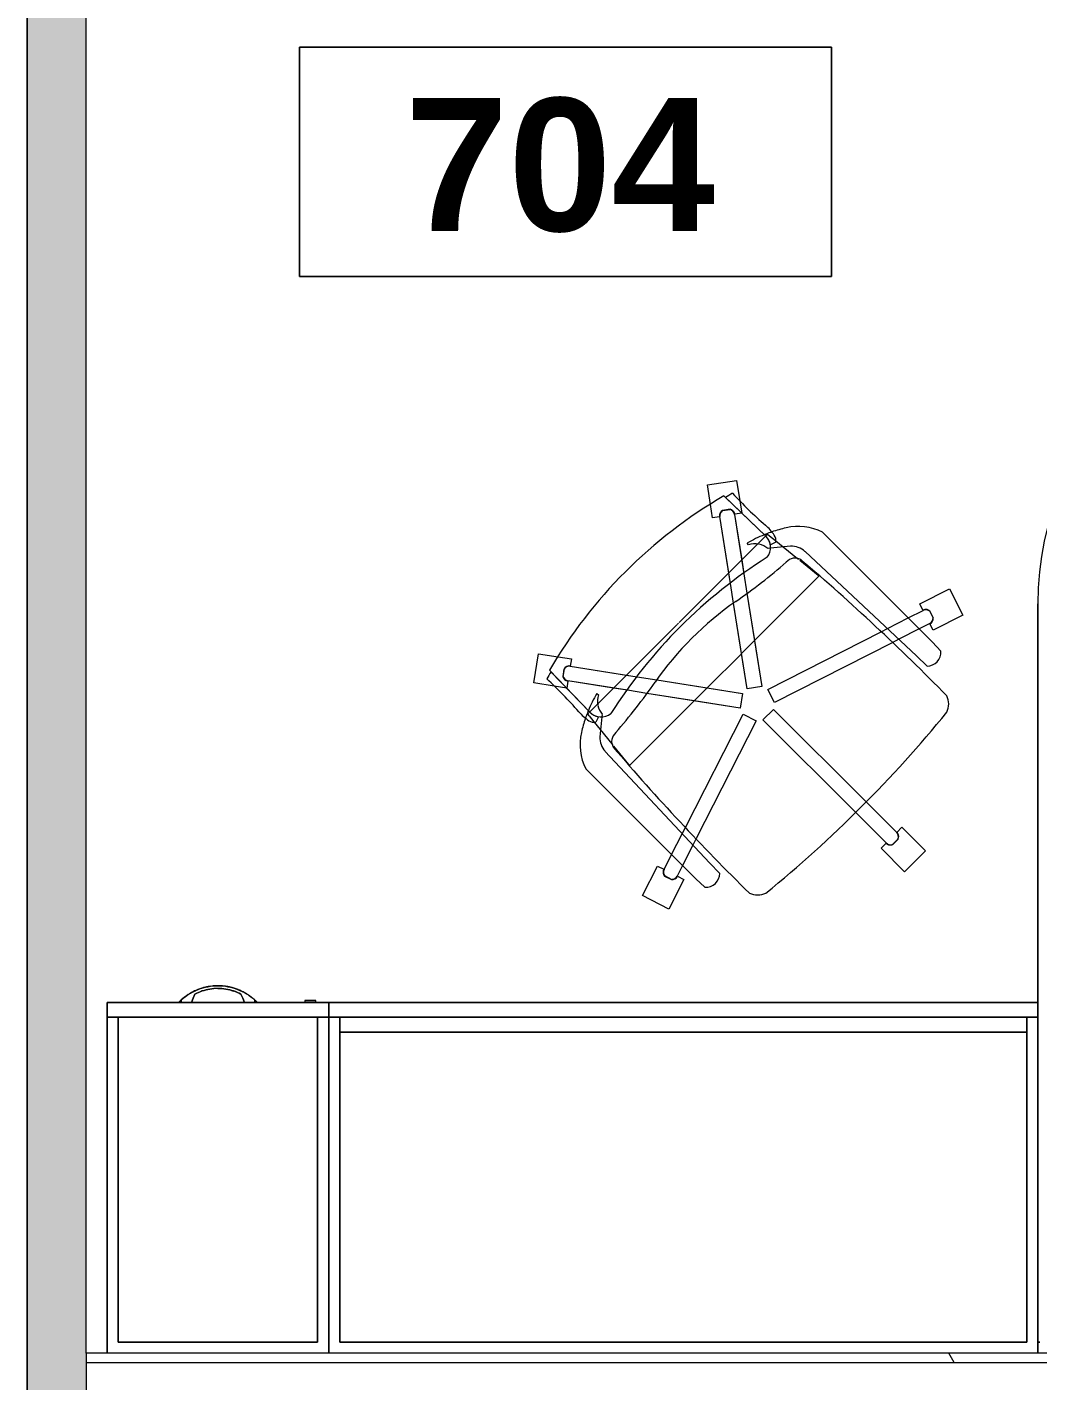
# Model space of a CAD drawing. Header units: inches. Extents: x 0 to 2535, y 0 to 2052.
# Drawn here: x 657.1 to 725.5, y 1786.4 to 1878 of the extents above; entities that cross this region are included whole.
import ezdxf

# ---------------------------------------------------------------- set-up
doc = ezdxf.new("R2010")
doc.units = ezdxf.units.IN
doc.header["$MEASUREMENT"] = 0
for name, color, linetype, lineweight in [('A-AREA-IDEN', 2, 'Continuous', 9), ('A-DETL', 90, 'Continuous', 9), ('A-WALL', 113, 'Continuous', 13), ('A-WALL-PATT', 111, 'Continuous', 13), ('I-FURN', 30, 'Continuous', 9), ('I-FURN-PNLS', 30, 'Continuous', 9), ('I-WALL', 2, 'Continuous', 13)]:
    doc.layers.add(name, color=color, linetype=linetype, lineweight=lineweight)
doc.styles.add('Swis721 Lt BT_B', font='', dxfattribs={"height": 9})
doc.styles.get('Swis721 Lt BT_B').set_extended_font_data('Swis721 Lt BT', bold=True)

# ---------------------------------------------------------------- blocks, each defined once
blk = doc.blocks.new('Zira Wksta 12 - Type 1-7446630-Level 07  POWER _ SIGNAL')
at = {"layer": 'I-FURN'}
for p, q in [((-52.013, -41.994), (-50.231, -41.086)), ((-52.013, -41.994), (-50.231, -41.086)), ((-50.231, -41.086), (-49.209, -43.091)), ((-50.231, -41.086), (-49.209, -43.091)), ((-50.991, -43.999), (-52.013, -41.994)), ((-50.991, -43.999), (-52.013, -41.994)), ((-48.386, -43.133), (-47.775, -42.563)), ((-55.839, -50.586), (-48.386, -43.133)), ((-50.561, -43.78), (-50.991, -43.999)), ((-50.561, -43.78), (-50.991, -43.999)), ((-50.032, -44.779), (-50.546, -43.772)), ((-50.032, -44.779), (-50.546, -43.772)), ((-50.046, -43.085), (-50.504, -43.319)), ((-50.046, -43.085), (-50.504, -43.319)), ((-50.493, -43.325), (-50.048, -43.098)), ((-50.493, -43.325), (-50.048, -43.098)), ((-49.655, -43.318), (-49.289, -44.036)), ((-49.655, -43.318), (-49.289, -44.036)), ((-49.209, -43.091), (-49.64, -43.31)), ((-49.209, -43.091), (-49.64, -43.31)), ((-46.768, -43.503), (-47.475, -44.21)), ((-35.858, -45.206), (-34.267, -43.615)), ((-35.858, -45.206), (-34.267, -43.615)), ((-34.267, -43.615), (-32.853, -45.029)), ((-34.267, -43.615), (-32.853, -45.029)), ((-47.475, -44.21), (-54.531, -51.764)), ((-49.318, -46.182), (-50.032, -44.779)), ((-49.318, -46.182), (-50.032, -44.779)), ((-49.289, -44.036), (-48.591, -45.405)), ((-49.289, -44.036), (-48.591, -45.405)), ((-48.591, -45.405), (-48.361, -45.856)), ((-48.591, -45.405), (-48.361, -45.856)), ((-37.604, -47.658), (-35.505, -45.559)), ((-37.604, -47.658), (-35.505, -45.559)), ((-35.517, -45.547), (-35.858, -45.206)), ((-35.517, -45.547), (-35.858, -45.206)), ((-35.063, -45.471), (-34.709, -45.824)), ((-35.063, -45.471), (-34.709, -45.824)), ((-34.697, -45.822), (-35.061, -45.459)), ((-34.697, -45.822), (-35.061, -45.459)), ((-32.853, -45.029), (-34.444, -46.62)), ((-32.853, -45.029), (-34.444, -46.62)), ((-49.098, -46.613), (-49.318, -46.182)), ((-49.098, -46.613), (-49.318, -46.182)), ((-45.19, -54.284), (-49.098, -46.613)), ((-45.19, -54.284), (-49.098, -46.613)), ((-48.361, -45.856), (-44.299, -53.83)), ((-48.361, -45.856), (-44.299, -53.83)), ((-34.798, -46.266), (-36.897, -48.366)), ((-34.798, -46.266), (-36.897, -48.366)), ((-34.444, -46.62), (-34.786, -46.278)), ((-34.444, -46.62), (-34.786, -46.278)), ((-43.847, -53.902), (-37.604, -47.658)), ((-43.847, -53.902), (-37.604, -47.658)), ((-36.897, -48.366), (-43.14, -54.609)), ((-36.897, -48.366), (-43.14, -54.609)), ((-53.941, -52.12), (-52.927, -50.867)), ((-52.927, -50.867), (-52.879, -50.808)), ((-52.876, -50.811), (-48.503, -55.184)), ((-54.058, -52.265), (-54.01, -52.205)), ((-54.894, -52.75), (-54.75, -54.098)), ((-54.842, -53.233), (-54.058, -52.265)), ((-55.598, -54.166), (-55.277, -53.769)), ((-55.248, -53.734), (-54.842, -53.233)), ((-55.158, -53.744), (-54.99, -54.106)), ((-44.299, -53.83), (-45.19, -54.284)), ((-44.299, -53.83), (-45.19, -54.284)), ((-43.14, -54.609), (-43.847, -53.902)), ((-43.14, -54.609), (-43.847, -53.902)), ((-58.298, -57.263), (-55.563, -54.413)), ((-55.563, -54.413), (-58.195, -57.155)), ((-55.711, -54.305), (-55.605, -54.174)), ((-55.629, -54.387), (-55.681, -54.335)), ((-55.033, -54.983), (-55.569, -54.447)), ((-53.967, -56.049), (-55.033, -54.983)), ((-54.75, -54.098), (-54.734, -54.257)), ((-51.71, -55.691), (-45.397, -54.692)), ((-48.503, -55.184), (-45.397, -54.692)), ((-45.397, -54.692), (-45.241, -55.679)), ((-45.397, -54.692), (-45.241, -55.679)), ((-57.05, -56.537), (-53.02, -55.899)), ((-54.986, -55.591), (-55.102, -55.672)), ((-53.967, -56.049), (-53.02, -55.899)), ((-53.02, -55.899), (-51.71, -55.691)), ((-53.02, -55.899), (-51.71, -55.691)), ((-51.71, -55.691), (-48.503, -55.184)), ((-45.241, -55.679), (-51.034, -56.597)), ((-48.503, -55.184), (-47.629, -56.058)), ((-45.241, -55.679), (-47.629, -56.058)), ((-43.522, -55.951), (-43.068, -55.06)), ((-43.522, -55.951), (-43.068, -55.06)), ((-43.068, -55.06), (-35.095, -59.123)), ((-43.068, -55.06), (-35.095, -59.123)), ((-59.35, -56.395), (-57.972, -56.177)), ((-59.35, -56.395), (-57.972, -56.177)), ((-59.037, -58.371), (-59.35, -56.395)), ((-59.037, -58.371), (-59.35, -56.395)), ((-57.972, -56.177), (-57.128, -56.043)), ((-57.972, -56.177), (-57.128, -56.043)), ((-57.128, -56.044), (-57.052, -56.52)), ((-57.128, -56.044), (-57.052, -56.52)), ((-57.05, -56.537), (-53.967, -56.049)), ((-52.373, -56.809), (-56.893, -57.525)), ((-53.093, -56.923), (-53.967, -56.049)), ((-52.373, -56.809), (-53.093, -56.923)), ((-51.034, -56.597), (-52.373, -56.809)), ((-51.034, -56.597), (-52.373, -56.809)), ((-47.629, -56.058), (-51.034, -56.597)), ((-47.593, -56.094), (-45.332, -58.354)), ((-45.835, -61.796), (-44.917, -56.003)), ((-45.296, -58.391), (-44.917, -56.003)), ((-43.93, -56.159), (-44.93, -62.472)), ((-44.917, -56.003), (-43.93, -56.159)), ((-44.917, -56.003), (-43.93, -56.159)), ((-43.93, -56.159), (-44.422, -59.265)), ((-35.851, -59.86), (-43.522, -55.951)), ((-35.851, -59.86), (-43.522, -55.951)), ((-57.392, -56.837), (-57.312, -57.345)), ((-57.392, -56.837), (-57.312, -57.345)), ((-57.303, -57.337), (-57.381, -56.843)), ((-57.303, -57.337), (-57.381, -56.843)), ((-53.093, -56.923), (-56.893, -57.525)), ((-56.891, -57.542), (-56.815, -58.019)), ((-56.891, -57.542), (-56.815, -58.019)), ((-49.723, -60.293), (-53.093, -56.923)), ((-33.448, -58.237), (-32.741, -57.53)), ((-57.709, -58.16), (-59.037, -58.371)), ((-57.709, -58.16), (-59.037, -58.371)), ((-56.815, -58.019), (-57.709, -58.16)), ((-56.815, -58.019), (-57.709, -58.16)), ((-45.835, -61.796), (-45.296, -58.391)), ((-45.296, -58.391), (-44.422, -59.265)), ((-41.002, -65.293), (-33.448, -58.237)), ((-31.802, -58.537), (-32.372, -59.148)), ((-44.422, -59.265), (-44.93, -62.472)), ((-44.422, -59.265), (-40.049, -63.638)), ((-32.372, -59.148), (-39.824, -66.601)), ((-35.095, -59.123), (-34.643, -59.353)), ((-35.095, -59.123), (-34.643, -59.353)), ((-34.643, -59.353), (-33.274, -60.051)), ((-34.643, -59.353), (-33.274, -60.051)), ((-49.592, -60.424), (-49.687, -60.329)), ((-46.161, -63.855), (-49.568, -60.448)), ((-35.421, -60.079), (-35.851, -59.86)), ((-35.421, -60.079), (-35.851, -59.86)), ((-34.018, -60.794), (-35.421, -60.079)), ((-34.018, -60.794), (-35.421, -60.079)), ((-33.274, -60.051), (-32.556, -60.416)), ((-33.274, -60.051), (-32.556, -60.416)), ((-32.549, -60.401), (-32.329, -59.971)), ((-32.549, -60.401), (-32.329, -59.971)), ((-32.329, -59.971), (-30.325, -60.992)), ((-32.329, -59.971), (-30.325, -60.992)), ((-33.01, -61.308), (-34.018, -60.794)), ((-33.01, -61.308), (-34.018, -60.794)), ((-33.237, -61.753), (-33.018, -61.323)), ((-33.237, -61.753), (-33.018, -61.323)), ((-32.336, -60.809), (-32.563, -61.255)), ((-32.336, -60.809), (-32.563, -61.255)), ((-32.557, -61.266), (-32.323, -60.808)), ((-32.557, -61.266), (-32.323, -60.808)), ((-30.325, -60.992), (-31.233, -62.774)), ((-30.325, -60.992), (-31.233, -62.774)), ((-46.047, -63.134), (-45.835, -61.796)), ((-46.047, -63.134), (-45.835, -61.796)), ((-31.233, -62.774), (-33.237, -61.753)), ((-31.233, -62.774), (-33.237, -61.753)), ((-46.763, -67.655), (-46.047, -63.134)), ((-46.161, -63.855), (-46.047, -63.134)), ((-44.93, -62.472), (-45.137, -63.781)), ((-44.93, -62.472), (-45.137, -63.781)), ((-46.763, -67.655), (-46.161, -63.855)), ((-45.287, -64.729), (-46.161, -63.855)), ((-45.137, -63.781), (-45.775, -67.812)), ((-45.137, -63.781), (-45.287, -64.729)), ((-40.105, -63.688), (-41.358, -64.703)), ((-40.046, -63.641), (-40.105, -63.688)), ((-45.287, -64.729), (-45.775, -67.812)), ((-44.221, -65.795), (-45.287, -64.729)), ((-41.503, -64.82), (-42.471, -65.604)), ((-41.444, -64.772), (-41.503, -64.82)), ((-44.911, -65.864), (-44.829, -65.748)), ((-43.686, -66.33), (-44.221, -65.795)), ((-43.495, -65.495), (-43.337, -65.512)), ((-43.344, -65.751), (-42.982, -65.92)), ((-43.337, -65.512), (-41.988, -65.655)), ((-42.471, -65.604), (-42.972, -66.01)), ((-43.651, -66.325), (-46.501, -69.06)), ((-46.394, -68.957), (-43.651, -66.325)), ((-43.573, -66.443), (-43.625, -66.391)), ((-43.412, -66.366), (-43.543, -66.473)), ((-43.008, -66.039), (-43.404, -66.36)), ((-47.399, -68.471), (-47.257, -67.577)), ((-47.399, -68.471), (-47.257, -67.577)), ((-47.257, -67.577), (-46.78, -67.652)), ((-47.257, -67.577), (-46.78, -67.652)), ((-45.759, -67.814), (-45.282, -67.89)), ((-45.759, -67.814), (-45.282, -67.89)), ((-47.609, -69.799), (-47.399, -68.471)), ((-47.609, -69.799), (-47.399, -68.471)), ((-46.583, -68.074), (-46.075, -68.154)), ((-46.583, -68.074), (-46.075, -68.154)), ((-46.081, -68.143), (-46.575, -68.065)), ((-46.081, -68.143), (-46.575, -68.065)), ((-45.415, -68.734), (-45.633, -70.112)), ((-45.415, -68.734), (-45.633, -70.112)), ((-45.281, -67.89), (-45.415, -68.734)), ((-45.281, -67.89), (-45.415, -68.734)), ((-45.633, -70.112), (-47.609, -69.799)), ((-45.633, -70.112), (-47.609, -69.799)), ((-24, -88.859), (-24, -88.843)), ((-24, -88.843), (-24, -88.869)), ((-24, -88.848), (-24, -88.843)), ((-24, -88.843), (-24, -88.846)), ((-24, -88.896), (-24, -88.843)), ((-24, -88.843), (-24, -88.886)), ((-24, -88.846), (-24, -88.855)), ((-24, -88.859), (-24, -88.848)), ((-24, -88.855), (-24, -88.886)), ((-24, -88.896), (-24, -88.859)), ((-24, -88.896), (-24, -88.859)), ((-24, -88.869), (-24, -88.886)), ((-24, -88.886), (-24, -88.952)), ((-24, -88.886), (-24, -88.952)), ((-24, -88.886), (-24, -88.988)), ((-24, -88.988), (-24, -88.896)), ((-24, -88.941), (-24, -88.896)), ((-24, -88.988), (-24, -88.896)), ((-24.561, -89.941), (-24.281, -89.825)), ((-24.561, -89.941), (-24.281, -89.825)), ((-24.561, -89.941), (-24.281, -89.825)), ((-24.281, -89.825), (-24, -89.709)), ((-24.281, -89.825), (-24, -89.709)), ((-24.281, -89.825), (-24, -89.709)), ((-24.173, -89.02), (-24, -89.02)), ((-24.173, -89.02), (-24, -89.02)), ((-24.173, -89.02), (-24, -89.02)), ((-24, -89.013), (-24.167, -89.013)), ((-24, -89.013), (-24.167, -89.013)), ((-24, -89.013), (-24.167, -89.013)), ((-24, -88.988), (-24, -88.941)), ((-24, -88.952), (-24, -88.988)), ((-24, -88.952), (-24, -88.988)), ((-24, -89.02), (-24, -88.988)), ((-24, -88.988), (-24, -89.013)), ((-24, -89.02), (-24, -88.988)), ((-24, -88.988), (-24, -89.013)), ((-24, -89.02), (-24, -88.988)), ((-24, -88.988), (-24, -89.013)), ((-24, -89.02), (-24, -89.709)), ((-24, -89.361), (-24, -89.02)), ((-24, -89.02), (-24, -89.709)), ((-24, -89.361), (-24, -89.02)), ((-24, -89.02), (-24, -89.709)), ((-24, -89.361), (-24, -89.02)), ((-24, -89.709), (-24, -89.364)), ((-24, -89.709), (-24, -89.364)), ((-24, -89.709), (-24, -89.364)), ((-24.281, -93.175), (-24.561, -93.059)), ((-24.281, -93.175), (-24.561, -93.059)), ((-24.561, -93.059), (-24.281, -93.175)), ((-24.281, -93.175), (-24.561, -93.059)), ((-24, -93.291), (-24.281, -93.175)), ((-24, -93.291), (-24.281, -93.175)), ((-24.281, -93.175), (-24, -93.291)), ((-24, -93.291), (-24.281, -93.175)), ((-24, -93.636), (-24, -93.291)), ((-24, -93.291), (-24, -93.98)), ((-24, -93.636), (-24, -93.291)), ((-24, -93.291), (-24, -93.98)), ((-24, -93.636), (-24, -93.291)), ((-24, -93.291), (-24, -93.98)), ((-24, -93.98), (-24.173, -93.98)), ((-24, -93.98), (-24.173, -93.98)), ((-24, -93.98), (-24.173, -93.98)), ((-24.167, -93.987), (-24, -93.987)), ((-24.167, -93.987), (-24, -93.987)), ((-24.167, -93.987), (-24, -93.987)), ((-24, -93.98), (-24, -93.639)), ((-24, -93.98), (-24, -93.639)), ((-24, -93.98), (-24, -93.639)), ((-24, -94.012), (-24, -93.98)), ((-24, -94.012), (-24, -93.98)), ((-24, -94.012), (-24, -93.98)), ((-24, -93.987), (-24, -94.012)), ((-24, -93.987), (-24, -94.012)), ((-24, -93.987), (-24, -94.012)), ((-24, -94.012), (-24, -94.114)), ((-24, -94.059), (-24, -94.012)), ((-24, -94.012), (-24, -94.048)), ((-24, -94.059), (-24, -94.012)), ((-24, -94.012), (-24, -94.114)), ((-24, -94.104), (-24, -94.012)), ((-24, -94.048), (-24, -94.114)), ((-24, -94.104), (-24, -94.059)), ((-24, -94.104), (-24, -94.059)), ((-24, -94.157), (-24, -94.104)), ((-24, -94.124), (-24, -94.104)), ((-24, -94.157), (-24, -94.104)), ((-24, -94.114), (-24, -94.131)), ((-24, -94.114), (-24, -94.131)), ((-24, -94.114), (-24, -94.157)), ((-24, -94.152), (-24, -94.124)), ((-24, -94.131), (-24, -94.145)), ((-24, -94.131), (-24, -94.154)), ((-24, -94.145), (-24, -94.157)), ((-24, -94.157), (-24, -94.152)), ((-24, -94.154), (-24, -94.157))]:
    blk.add_line(p, q, dxfattribs=at)
at = {"layer": 'I-FURN', "flags": 128}
for points in [[(-24, -89.709), (-24.281, -89.825), (-24.561, -89.941)], [(-24, -89.709), (-24.281, -89.825), (-24.561, -89.941)], [(-24, -89.709), (-24.281, -89.825), (-24.561, -89.941)], [(-24.561, -93.059), (-24.281, -93.175), (-24, -93.291)], [(-24.561, -93.059), (-24.281, -93.175), (-24, -93.291)]]:
    blk.add_lwpolyline(points, dxfattribs=at)
at = {"layer": 'I-FURN'}
for centre, radius, start, end in [((62.792, -151.709), 153.519, 134.47495, 139.52132), ((-44.209, -43.355), 1.314, 65.04325, 114.95675), ((-97.293, -108.055), 84.963, 39.14745, 50.85255), ((-50.005, -43.49), 0.407, 26.16515, 95.83485), ((-50.005, -43.49), 0.407, 26.16515, 95.83485), ((-47.723, -43.518), 0.956, 0.89014, 93.10986), ((-50.201, -43.59), 0.407, 138.16515, 207.83485), ((-50.201, -43.59), 0.407, 166.03303, 207.83485), ((-50.201, -43.59), 0.407, 138.16515, 166.03303), ((-50.184, -43.588), 0.406, 139.61986, 207), ((-50.184, -43.588), 0.406, 153.09589, 193.52397), ((-50.184, -43.588), 0.406, 193.52397, 207), ((-50.184, -43.588), 0.406, 139.61986, 153.09589), ((-50.017, -43.503), 0.406, 43.36552, 94.38014), ((-50.017, -43.503), 0.406, 27, 94.38014), ((-50.017, -43.503), 0.406, 40.47603, 43.36552), ((-50.017, -43.503), 0.406, 27, 40.47603), ((-35.225, -45.831), 0.407, 66.16515, 135.83485), ((-35.225, -45.831), 0.407, 121.90091, 135.83485), ((-35.217, -45.847), 0.406, 67.61986, 135), ((-35.217, -45.847), 0.406, 121.52397, 135), ((-35.225, -45.831), 0.407, 66.16515, 121.90091), ((-35.217, -45.847), 0.406, 81.09589, 121.52397), ((-35.217, -45.847), 0.406, 67.61986, 81.09589), ((-35.085, -45.979), 0.406, 315, 22.38014), ((-35.069, -45.987), 0.407, 314.16515, 23.83485), ((-35.085, -45.979), 0.406, 8.90411, 22.38014), ((-35.069, -45.987), 0.407, 342.03303, 23.83485), ((-35.085, -45.979), 0.406, 315, 8.90411), ((-35.069, -45.987), 0.407, 314.16515, 342.03303), ((-52.596, -52.226), 3.634, 153.17893, 193.04781), ((-53.509, -52.699), 1.385, 137.80127, 182.10784), ((-53.326, -52.44), 0.763, 149.23375, 230.76625), ((-46.772, -50.876), 9.612, 193.04781, 198.99641), ((-86.254, -81.008), 42.842, 34.97666, 40.76994), ((-53.494, -56.9), 3.739, 125.09358, 139.01435), ((-46.772, -50.876), 9.612, 198.99641, 201.49061), ((-55.291, -54.343), 0.613, 77.54268, 125.09358), ((-76.847, -36.61), 27.198, 312.48818, 319.01435), ((-46.772, -50.876), 9.612, 201.63933, 202.07299), ((-46.772, -50.876), 9.612, 202.2631, 209.93341), ((-54.803, -55.143), 1.054, 50.95537, 136.17861), ((-54.803, -55.143), 1.054, 100.20015, 136.17861), ((-53.671, -55.165), 1.382, 169.01874, 197.94966), ((-53.671, -55.165), 1.382, 140.08783, 167.4248), ((-25.52, -36.282), 33.832, 212.22846, 237.77154), ((-32.593, -54.971), 1.314, 335.04325, 24.95675), ((-140.947, 52.03), 153.519, 310.47868, 315.52505), ((-29.596, -40.361), 33.165, 209.44776, 210.42343), ((-56.995, -56.923), 0.407, 98.16515, 167.83485), ((-56.995, -56.923), 0.407, 139.96697, 167.83485), ((-56.986, -56.938), 0.406, 99, 166.38014), ((-56.986, -56.938), 0.406, 125.95205, 166.38014), ((-56.995, -56.923), 0.407, 126.03303, 139.96697), ((-56.995, -56.923), 0.407, 98.16515, 126.03303), ((-56.986, -56.938), 0.406, 112.47603, 125.95205), ((-56.986, -56.938), 0.406, 99, 112.47603), ((-32.965, -43.727), 22.194, 214.97666, 235.02334), ((-29.906, -40.669), 32.885, 210.30403, 239.69254), ((-56.96, -57.141), 0.407, 210.16515, 279.83485), ((-56.96, -57.141), 0.407, 210.16515, 224.09909), ((-56.957, -57.124), 0.406, 211.61986, 238.57192), ((-56.957, -57.124), 0.406, 211.61986, 252.04795), ((-56.96, -57.141), 0.407, 224.09909, 238.03303), ((-56.96, -57.141), 0.407, 238.03303, 279.83485), ((-56.957, -57.124), 0.406, 238.57192, 252.04795), ((-56.957, -57.124), 0.406, 252.04795, 279), ((-56.957, -57.124), 0.406, 252.04795, 279), ((-32.756, -58.485), 0.956, 356.89014, 89.10986), ((-32.741, -60.778), 0.406, 61.18852, 63), ((-32.741, -60.778), 0.406, 355.61986, 63), ((-32.728, -60.766), 0.407, 49.90091, 63.83485), ((-32.728, -60.766), 0.407, 354.16515, 63.83485), ((-32.741, -60.778), 0.406, 49.52397, 61.18852), ((-32.741, -60.778), 0.406, 36.04795, 49.52397), ((-32.728, -60.766), 0.407, 8.09909, 49.90091), ((-32.828, -60.963), 0.407, 242.16515, 311.83485), ((-32.828, -60.963), 0.407, 242.16515, 270.03303), ((-32.826, -60.946), 0.406, 243, 310.38014), ((-32.826, -60.946), 0.406, 243, 296.90411), ((-32.828, -60.963), 0.407, 270.03303, 311.83485), ((-32.826, -60.946), 0.406, 296.90411, 310.38014), ((-32.741, -60.778), 0.406, 355.61986, 36.04795), ((-32.728, -60.766), 0.407, 354.16515, 8.09909), ((-70.246, -97.016), 42.842, 49.23006, 55.02334), ((-44.381, -65.565), 1.054, 313.82139, 39.04463), ((-41.678, -64.088), 0.763, 219.23375, 300.76625), ((-40.114, -57.534), 9.612, 240.06659, 247.7369), ((-44.403, -64.433), 1.382, 252.05034, 280.98126), ((-44.403, -64.433), 1.382, 282.5752, 309.91217), ((-44.381, -65.565), 1.054, 313.82139, 349.79985), ((-43.581, -66.052), 0.613, 324.90642, 12.45732), ((-41.937, -64.271), 1.385, 267.89216, 312.19873), ((-40.114, -57.534), 9.612, 247.92701, 248.36067), ((-46.139, -64.255), 3.739, 310.98565, 324.90642), ((-40.114, -57.534), 9.612, 248.50939, 251.00359), ((-40.114, -57.534), 9.612, 251.00359, 256.95219), ((-41.464, -63.358), 3.634, 256.95219, 296.82107), ((-46.379, -67.722), 0.407, 170.16515, 239.83485), ((-46.379, -67.722), 0.407, 170.16515, 211.96697), ((-46.362, -67.719), 0.406, 171, 211.42808), ((-46.362, -67.719), 0.406, 171, 197.95205), ((-46.177, -67.748), 0.406, 283.61986, 351), ((-46.161, -67.756), 0.407, 282.16515, 351.83485), ((-46.161, -67.756), 0.407, 282.16515, 351.83485), ((-46.177, -67.748), 0.406, 310.57192, 351), ((-25.848, -87.609), 27.198, 130.98565, 137.51182), ((-46.362, -67.719), 0.406, 197.95205, 238.38014), ((-46.379, -67.722), 0.407, 211.96697, 225.90091), ((-46.362, -67.719), 0.406, 211.42808, 224.90411), ((-46.379, -67.722), 0.407, 225.90091, 239.83485), ((-46.362, -67.719), 0.406, 224.90411, 238.38014), ((-46.177, -67.748), 0.406, 283.61986, 310.57192), ((-29.599, -40.358), 33.165, 239.57657, 240.55224), ((-21.447, -91.5), 3.685, 137.02895, 137.70289), ((-21.447, -91.5), 3.685, 137.02895, 137.70289), ((-21.447, -91.5), 3.685, 137.02895, 137.70289), ((-21.447, -91.5), 3.685, 137.03852, 137.56704), ((-21.447, -91.5), 3.685, 137.03852, 137.56704), ((-21.447, -91.5), 3.685, 137.03852, 137.56704), ((-21.447, -91.5), 3.685, 222.29711, 222.97105), ((-21.447, -91.5), 3.685, 222.29711, 222.97105), ((-21.447, -91.5), 3.685, 222.29711, 222.97105), ((-21.447, -91.5), 3.685, 222.43296, 222.96148), ((-21.447, -91.5), 3.685, 222.43296, 222.96148), ((-21.447, -91.5), 3.685, 222.43296, 222.96148)]:
    blk.add_arc(centre, radius, start, end, dxfattribs=at)
for points in [[(-24.055, -88.896), (-24.069, -88.911), (-24.099, -88.941), (-24.129, -88.972), (-24.144, -88.988)], [(-24.055, -88.896), (-24.069, -88.911), (-24.099, -88.941), (-24.129, -88.972), (-24.144, -88.988)], [(-24.055, -88.896), (-24.069, -88.911), (-24.099, -88.941), (-24.129, -88.972), (-24.144, -88.988)], [(-24.143, -88.988), (-24.132, -88.976), (-24.11, -88.953), (-24.077, -88.918), (-24.055, -88.897), (-24.045, -88.886)], [(-24.143, -88.988), (-24.132, -88.976), (-24.11, -88.953), (-24.077, -88.918), (-24.055, -88.897), (-24.045, -88.886)], [(-24.143, -88.988), (-24.132, -88.976), (-24.11, -88.953), (-24.077, -88.918), (-24.055, -88.897), (-24.045, -88.886)], [(-24.586, -89.569), (-24.616, -89.618), (-24.644, -89.667), (-24.672, -89.717)], [(-24.586, -89.569), (-24.616, -89.618), (-24.644, -89.667), (-24.672, -89.717)], [(-24.586, -89.569), (-24.616, -89.618), (-24.644, -89.667), (-24.672, -89.717)], [(-24.167, -89.013), (-24.303, -89.162), (-24.427, -89.322), (-24.537, -89.492)], [(-24.167, -89.013), (-24.303, -89.162), (-24.427, -89.322), (-24.537, -89.492)], [(-24.167, -89.013), (-24.303, -89.162), (-24.427, -89.322), (-24.537, -89.492)], [(-25.049, -90.72), (-25.056, -90.756), (-25.064, -90.793), (-25.071, -90.829)], [(-25.049, -90.72), (-25.056, -90.756), (-25.064, -90.793), (-25.071, -90.829)], [(-25.049, -90.72), (-25.056, -90.756), (-25.064, -90.793), (-25.071, -90.829)], [(-24.561, -89.941), (-24.732, -90.259), (-24.969, -90.951), (-24.969, -92.05), (-24.732, -92.742), (-24.561, -93.059)], [(-24.561, -89.941), (-24.732, -90.259), (-24.969, -90.951), (-24.969, -92.05), (-24.732, -92.742), (-24.561, -93.059)], [(-24.894, -90.198), (-24.912, -90.245), (-24.929, -90.292), (-24.944, -90.34)], [(-24.894, -90.198), (-24.912, -90.245), (-24.929, -90.292), (-24.944, -90.34)], [(-24.894, -90.198), (-24.912, -90.245), (-24.929, -90.292), (-24.944, -90.34)], [(-24.91, -90.961), (-24.881, -90.783), (-24.822, -90.613), (-24.757, -90.445)], [(-24.91, -90.961), (-24.881, -90.783), (-24.822, -90.613), (-24.757, -90.445)], [(-24.91, -90.961), (-24.881, -90.783), (-24.822, -90.613), (-24.757, -90.445)], [(-24.856, -90.102), (-24.867, -90.127), (-24.877, -90.153), (-24.887, -90.179)], [(-24.856, -90.102), (-24.867, -90.127), (-24.877, -90.153), (-24.887, -90.179)], [(-24.856, -90.102), (-24.867, -90.127), (-24.877, -90.153), (-24.887, -90.179)], [(-24.778, -90.436), (-24.719, -90.266), (-24.647, -90.1), (-24.561, -89.941)], [(-24.561, -89.941), (-24.647, -90.1), (-24.719, -90.266), (-24.778, -90.436)], [(-24.778, -90.436), (-24.719, -90.266), (-24.647, -90.1), (-24.561, -89.941)], [(-24.778, -90.436), (-24.719, -90.266), (-24.647, -90.1), (-24.561, -89.941)], [(-25.129, -91.365), (-25.133, -91.455), (-25.132, -91.545), (-25.127, -91.634)], [(-25.129, -91.365), (-25.133, -91.455), (-25.132, -91.545), (-25.127, -91.634)], [(-25.129, -91.365), (-25.133, -91.455), (-25.132, -91.545), (-25.127, -91.634)], [(-25.129, -91.635), (-25.125, -91.763), (-25.111, -91.89), (-25.092, -92.016)], [(-25.129, -91.635), (-25.125, -91.763), (-25.111, -91.89), (-25.092, -92.016)], [(-25.129, -91.635), (-25.125, -91.763), (-25.111, -91.89), (-25.092, -92.016)], [(-25.075, -90.856), (-25.083, -90.898), (-25.09, -90.94), (-25.096, -90.983)], [(-25.075, -90.856), (-25.083, -90.898), (-25.09, -90.94), (-25.096, -90.983)], [(-25.075, -90.856), (-25.083, -90.898), (-25.09, -90.94), (-25.096, -90.983)], [(-24.91, -92.039), (-24.94, -91.861), (-24.965, -91.678), (-24.971, -91.496)], [(-24.91, -92.039), (-24.94, -91.861), (-24.965, -91.678), (-24.971, -91.496)], [(-24.91, -92.039), (-24.94, -91.861), (-24.965, -91.678), (-24.971, -91.496)], [(-24.955, -91.5), (-24.955, -91.319), (-24.949, -91.136), (-24.91, -90.961)], [(-24.955, -91.5), (-24.955, -91.319), (-24.949, -91.136), (-24.91, -90.961)], [(-24.955, -91.5), (-24.955, -91.319), (-24.949, -91.136), (-24.91, -90.961)], [(-25.095, -92.017), (-25.089, -92.06), (-25.082, -92.102), (-25.075, -92.144)], [(-25.095, -92.017), (-25.089, -92.06), (-25.082, -92.102), (-25.075, -92.144)], [(-25.095, -92.017), (-25.089, -92.06), (-25.082, -92.102), (-25.075, -92.144)], [(-25.07, -92.17), (-25.064, -92.207), (-25.056, -92.243), (-25.048, -92.28)], [(-25.07, -92.17), (-25.064, -92.207), (-25.056, -92.243), (-25.048, -92.28)], [(-25.07, -92.17), (-25.064, -92.207), (-25.056, -92.243), (-25.048, -92.28)], [(-24.778, -92.564), (-24.836, -92.393), (-24.875, -92.218), (-24.91, -92.039)], [(-24.778, -92.564), (-24.836, -92.393), (-24.875, -92.218), (-24.91, -92.039)], [(-24.778, -92.564), (-24.836, -92.393), (-24.875, -92.218), (-24.91, -92.039)], [(-24.561, -93.059), (-24.647, -92.9), (-24.719, -92.734), (-24.778, -92.564)], [(-24.561, -93.059), (-24.647, -92.9), (-24.719, -92.734), (-24.778, -92.564)], [(-24.561, -93.059), (-24.647, -92.9), (-24.719, -92.734), (-24.778, -92.564)], [(-24.945, -92.66), (-24.929, -92.708), (-24.913, -92.755), (-24.896, -92.803)], [(-24.945, -92.66), (-24.929, -92.708), (-24.913, -92.755), (-24.896, -92.803)], [(-24.945, -92.66), (-24.929, -92.708), (-24.913, -92.755), (-24.896, -92.803)], [(-24.887, -92.821), (-24.877, -92.847), (-24.867, -92.872), (-24.857, -92.898)], [(-24.887, -92.821), (-24.877, -92.847), (-24.867, -92.872), (-24.857, -92.898)], [(-24.887, -92.821), (-24.877, -92.847), (-24.867, -92.872), (-24.857, -92.898)], [(-24.763, -93.108), (-24.807, -93.018), (-24.847, -92.925), (-24.883, -92.831)], [(-24.581, -93.439), (-24.64, -93.342), (-24.696, -93.243), (-24.746, -93.142)], [(-24.672, -93.283), (-24.645, -93.333), (-24.614, -93.381), (-24.582, -93.428)], [(-24.672, -93.283), (-24.645, -93.333), (-24.614, -93.381), (-24.582, -93.428)], [(-24.672, -93.283), (-24.645, -93.333), (-24.614, -93.381), (-24.582, -93.428)], [(-24.173, -93.98), (-24.325, -93.813), (-24.462, -93.631), (-24.581, -93.439)], [(-24.537, -93.508), (-24.427, -93.678), (-24.303, -93.838), (-24.167, -93.987)], [(-24.537, -93.508), (-24.427, -93.678), (-24.303, -93.838), (-24.167, -93.987)], [(-24.537, -93.508), (-24.427, -93.678), (-24.303, -93.838), (-24.167, -93.987)], [(-24.144, -94.012), (-24.129, -94.028), (-24.099, -94.059), (-24.069, -94.089), (-24.055, -94.104)], [(-24.144, -94.012), (-24.129, -94.028), (-24.099, -94.059), (-24.069, -94.089), (-24.055, -94.104)], [(-24.144, -94.012), (-24.129, -94.028), (-24.099, -94.059), (-24.069, -94.089), (-24.055, -94.104)], [(-24.045, -94.114), (-24.055, -94.103), (-24.077, -94.082), (-24.11, -94.047), (-24.132, -94.024), (-24.143, -94.012)], [(-24.045, -94.114), (-24.055, -94.103), (-24.077, -94.082), (-24.11, -94.047), (-24.132, -94.024), (-24.143, -94.012)], [(-24.045, -94.114), (-24.055, -94.103), (-24.077, -94.082), (-24.11, -94.047), (-24.132, -94.024), (-24.143, -94.012)]]:
    blk.add_open_spline(points, degree=3, dxfattribs=at)
for points, knots in [([(-24, -88.843), (-24.001, -88.843), (-24.002, -88.844), (-24.004, -88.847), (-24.007, -88.849), (-24.009, -88.851), (-24.012, -88.855), (-24.016, -88.858), (-24.019, -88.861), (-24.023, -88.865), (-24.027, -88.869), (-24.032, -88.873), (-24.041, -88.882), (-24.048, -88.89), (-24.055, -88.896)], [0, 0, 0, 0, 0.125, 0.1875, 0.25, 0.3125, 0.375, 0.4375, 0.5, 0.5625, 0.625, 0.6875, 0.75, 1, 1, 1, 1]), ([(-24, -88.843), (-24.001, -88.843), (-24.002, -88.844), (-24.004, -88.847), (-24.007, -88.849), (-24.009, -88.851), (-24.012, -88.855), (-24.016, -88.858), (-24.019, -88.861), (-24.023, -88.865), (-24.027, -88.869), (-24.032, -88.873), (-24.041, -88.882), (-24.048, -88.89), (-24.055, -88.896)], [0, 0, 0, 0, 0.125, 0.1875, 0.25, 0.3125, 0.375, 0.4375, 0.5, 0.5625, 0.625, 0.6875, 0.75, 1, 1, 1, 1]), ([(-24, -88.843), (-24.001, -88.843), (-24.002, -88.844), (-24.004, -88.847), (-24.007, -88.849), (-24.009, -88.851), (-24.012, -88.855), (-24.016, -88.858), (-24.019, -88.861), (-24.023, -88.865), (-24.027, -88.869), (-24.032, -88.873), (-24.041, -88.882), (-24.048, -88.89), (-24.055, -88.896)], [0, 0, 0, 0, 0.125, 0.1875, 0.25, 0.3125, 0.375, 0.4375, 0.5, 0.5625, 0.625, 0.6875, 0.75, 1, 1, 1, 1]), ([(-24.045, -88.886), (-24.039, -88.881), (-24.031, -88.873), (-24.021, -88.863), (-24.016, -88.858), (-24.012, -88.854), (-24.009, -88.851), (-24.007, -88.849), (-24.004, -88.847), (-24.003, -88.845), (-24.001, -88.844), (-24, -88.843), (-24, -88.843)], [0, 0, 0, 0, 0.25, 0.375, 0.5, 0.5625, 0.625, 0.6875, 0.75, 0.8125, 0.875, 1, 1, 1, 1]), ([(-24.045, -88.886), (-24.039, -88.881), (-24.031, -88.873), (-24.021, -88.863), (-24.016, -88.858), (-24.012, -88.854), (-24.009, -88.851), (-24.007, -88.849), (-24.004, -88.847), (-24.003, -88.845), (-24.001, -88.844), (-24, -88.843), (-24, -88.843)], [0, 0, 0, 0, 0.25, 0.375, 0.5, 0.5625, 0.625, 0.6875, 0.75, 0.8125, 0.875, 1, 1, 1, 1]), ([(-24.045, -88.886), (-24.039, -88.881), (-24.031, -88.873), (-24.021, -88.863), (-24.016, -88.858), (-24.012, -88.854), (-24.009, -88.851), (-24.007, -88.849), (-24.004, -88.847), (-24.003, -88.845), (-24.001, -88.844), (-24, -88.843), (-24, -88.843)], [0, 0, 0, 0, 0.25, 0.375, 0.5, 0.5625, 0.625, 0.6875, 0.75, 0.8125, 0.875, 1, 1, 1, 1]), ([(-24.883, -92.831), (-24.965, -92.62), (-25.09, -92.181), (-25.174, -91.273), (-25.004, -90.364), (-24.598, -89.55), (-24.325, -89.187), (-24.173, -89.02)], [0.25, 0.25, 0.25, 0.25, 0.375, 0.5, 0.75, 0.875, 1, 1, 1, 1]), ([(-25.069, -92.177), (-25.111, -91.954), (-25.174, -91.273), (-25.004, -90.364), (-24.598, -89.55), (-24.325, -89.187), (-24.173, -89.02)], [0.375, 0.375, 0.375, 0.375, 0.5, 0.75, 0.875, 1, 1, 1, 1]), ([(-24.173, -93.98), (-24.325, -93.813), (-24.599, -93.45), (-24.903, -92.839), (-25.09, -92.181), (-25.174, -91.273), (-25.004, -90.364), (-24.598, -89.55), (-24.325, -89.187), (-24.173, -89.02)], [0, 0, 0, 0, 0.125, 0.25, 0.375, 0.5, 0.75, 0.875, 1, 1, 1, 1]), ([(-24.672, -89.717), (-24.727, -89.817), (-24.79, -89.945), (-24.846, -90.076), (-24.856, -90.102)], [0.15929421, 0.15929421, 0.15929421, 0.15929421, 0.22222222, 0.23760808, 0.23760808, 0.23760808, 0.23760808]), ([(-24.672, -89.717), (-24.727, -89.817), (-24.79, -89.945), (-24.846, -90.076), (-24.856, -90.102)], [0.15929421, 0.15929421, 0.15929421, 0.15929421, 0.22222222, 0.23760808, 0.23760808, 0.23760808, 0.23760808]), ([(-24.672, -89.717), (-24.727, -89.817), (-24.79, -89.945), (-24.846, -90.076), (-24.856, -90.102)], [0.15929421, 0.15929421, 0.15929421, 0.15929421, 0.22222222, 0.23760808, 0.23760808, 0.23760808, 0.23760808]), ([(-24.945, -90.34), (-24.973, -90.425), (-25.009, -90.551), (-25.04, -90.679), (-25.049, -90.72)], [0.28408999, 0.28408999, 0.28408999, 0.28408999, 0.33333333, 0.35626869, 0.35626869, 0.35626869, 0.35626869]), ([(-24.945, -90.34), (-24.973, -90.425), (-25.009, -90.551), (-25.04, -90.679), (-25.049, -90.72)], [0.28408999, 0.28408999, 0.28408999, 0.28408999, 0.33333333, 0.35626869, 0.35626869, 0.35626869, 0.35626869]), ([(-24.945, -90.34), (-24.973, -90.425), (-25.009, -90.551), (-25.04, -90.679), (-25.049, -90.72)], [0.28408999, 0.28408999, 0.28408999, 0.28408999, 0.33333333, 0.35626869, 0.35626869, 0.35626869, 0.35626869]), ([(-24.778, -90.436), (-24.836, -90.607), (-24.969, -91.134), (-24.969, -92.05), (-24.732, -92.742), (-24.561, -93.059)], [0.1666667, 0.1666667, 0.1666667, 0.1666667, 0.3333333, 0.6666667, 1, 1, 1, 1]), ([(-25.096, -90.982), (-25.106, -91.054), (-25.12, -91.181), (-25.127, -91.308), (-25.128, -91.364)], [0.40506916, 0.40506916, 0.40506916, 0.40506916, 0.44444444, 0.47528072, 0.47528072, 0.47528072, 0.47528072]), ([(-25.096, -90.982), (-25.106, -91.054), (-25.12, -91.181), (-25.127, -91.308), (-25.128, -91.364)], [0.40506916, 0.40506916, 0.40506916, 0.40506916, 0.44444444, 0.47528072, 0.47528072, 0.47528072, 0.47528072]), ([(-25.096, -90.982), (-25.106, -91.054), (-25.12, -91.181), (-25.127, -91.308), (-25.128, -91.364)], [0.40506916, 0.40506916, 0.40506916, 0.40506916, 0.44444444, 0.47528072, 0.47528072, 0.47528072, 0.47528072]), ([(-24.763, -93.108), (-24.807, -93.018), (-24.938, -92.717), (-25.027, -92.401), (-25.069, -92.177)], [0.1944011, 0.1944011, 0.1944011, 0.1944011, 0.25, 0.375, 0.375, 0.375, 0.375]), ([(-25.049, -92.28), (-25.04, -92.321), (-25.009, -92.448), (-24.976, -92.577), (-24.951, -92.663)], [0.6437238, 0.6437238, 0.6437238, 0.6437238, 0.66666667, 0.71588521, 0.71588521, 0.71588521, 0.71588521]), ([(-25.049, -92.28), (-25.04, -92.321), (-25.009, -92.448), (-24.976, -92.577), (-24.951, -92.663)], [0.6437238, 0.6437238, 0.6437238, 0.6437238, 0.66666667, 0.71588521, 0.71588521, 0.71588521, 0.71588521]), ([(-25.049, -92.28), (-25.04, -92.321), (-25.009, -92.448), (-24.976, -92.577), (-24.951, -92.663)], [0.6437238, 0.6437238, 0.6437238, 0.6437238, 0.66666667, 0.71588521, 0.71588521, 0.71588521, 0.71588521]), ([(-24.857, -92.898), (-24.808, -93.017), (-24.751, -93.149), (-24.678, -93.27), (-24.671, -93.282)], [0.76237976, 0.76237976, 0.76237976, 0.76237976, 0.83333333, 0.84063549, 0.84063549, 0.84063549, 0.84063549]), ([(-24.857, -92.898), (-24.808, -93.017), (-24.751, -93.149), (-24.678, -93.27), (-24.671, -93.282)], [0.76237976, 0.76237976, 0.76237976, 0.76237976, 0.83333333, 0.84063549, 0.84063549, 0.84063549, 0.84063549]), ([(-24.857, -92.898), (-24.808, -93.017), (-24.751, -93.149), (-24.678, -93.27), (-24.671, -93.282)], [0.76237976, 0.76237976, 0.76237976, 0.76237976, 0.83333333, 0.84063549, 0.84063549, 0.84063549, 0.84063549]), ([(-24.173, -93.98), (-24.325, -93.813), (-24.53, -93.54), (-24.696, -93.243), (-24.746, -93.142)], [0, 0, 0, 0, 0.125, 0.1875, 0.1875, 0.1875, 0.1875]), ([(-24.055, -94.104), (-24.048, -94.11), (-24.039, -94.119), (-24.029, -94.129), (-24.023, -94.135), (-24.019, -94.139), (-24.016, -94.142), (-24.012, -94.145), (-24.009, -94.149), (-24.007, -94.151), (-24.004, -94.153), (-24.002, -94.156), (-24.001, -94.157), (-24, -94.157)], [0, 0, 0, 0, 0.25, 0.375, 0.4375, 0.5, 0.5625, 0.625, 0.6875, 0.75, 0.8125, 0.875, 1, 1, 1, 1]), ([(-24.055, -94.104), (-24.048, -94.11), (-24.039, -94.119), (-24.029, -94.129), (-24.023, -94.135), (-24.019, -94.139), (-24.016, -94.142), (-24.012, -94.145), (-24.009, -94.149), (-24.007, -94.151), (-24.004, -94.153), (-24.002, -94.156), (-24.001, -94.157), (-24, -94.157)], [0, 0, 0, 0, 0.25, 0.375, 0.4375, 0.5, 0.5625, 0.625, 0.6875, 0.75, 0.8125, 0.875, 1, 1, 1, 1]), ([(-24.055, -94.104), (-24.048, -94.11), (-24.039, -94.119), (-24.029, -94.129), (-24.023, -94.135), (-24.019, -94.139), (-24.016, -94.142), (-24.012, -94.145), (-24.009, -94.149), (-24.007, -94.151), (-24.004, -94.153), (-24.002, -94.156), (-24.001, -94.157), (-24, -94.157)], [0, 0, 0, 0, 0.25, 0.375, 0.4375, 0.5, 0.5625, 0.625, 0.6875, 0.75, 0.8125, 0.875, 1, 1, 1, 1]), ([(-24, -94.157), (-24, -94.157), (-24.001, -94.156), (-24.003, -94.155), (-24.004, -94.153), (-24.007, -94.151), (-24.009, -94.149), (-24.012, -94.146), (-24.015, -94.143), (-24.018, -94.14), (-24.021, -94.137), (-24.025, -94.133), (-24.032, -94.126), (-24.039, -94.119), (-24.045, -94.114)], [0, 0, 0, 0, 0.125, 0.1875, 0.25, 0.3125, 0.375, 0.4375, 0.5, 0.5625, 0.625, 0.6875, 0.75, 1, 1, 1, 1]), ([(-24, -94.157), (-24, -94.157), (-24.001, -94.156), (-24.003, -94.155), (-24.004, -94.153), (-24.007, -94.151), (-24.009, -94.149), (-24.012, -94.146), (-24.015, -94.143), (-24.018, -94.14), (-24.021, -94.137), (-24.025, -94.133), (-24.032, -94.126), (-24.039, -94.119), (-24.045, -94.114)], [0, 0, 0, 0, 0.125, 0.1875, 0.25, 0.3125, 0.375, 0.4375, 0.5, 0.5625, 0.625, 0.6875, 0.75, 1, 1, 1, 1]), ([(-24, -94.157), (-24, -94.157), (-24.001, -94.156), (-24.003, -94.155), (-24.004, -94.153), (-24.007, -94.151), (-24.009, -94.149), (-24.012, -94.146), (-24.015, -94.143), (-24.018, -94.14), (-24.021, -94.137), (-24.025, -94.133), (-24.032, -94.126), (-24.039, -94.119), (-24.045, -94.114)], [0, 0, 0, 0, 0.125, 0.1875, 0.25, 0.3125, 0.375, 0.4375, 0.5, 0.5625, 0.625, 0.6875, 0.75, 1, 1, 1, 1])]:
    blk.add_open_spline(points, degree=3, knots=knots, dxfattribs=at)
at = {"layer": 'I-FURN-PNLS'}
for p, q in [((-0.25, -36), (-51, -36)), ((-0.25, -36), (-51, -36)), ((-51, -36), (-0.25, -36)), ((-51, -36), (-24, -36)), ((-0.25, -36), (-24, -36)), ((-24, -36), (-24, -84)), ((-24, -36), (-24, -84)), ((-0.25, -36), (-24, -36)), ((-24, -36), (-0.25, -36)), ((-24, -84), (-24, -36)), ((-24, -36), (-24, -84)), ((-23, -36), (-24, -36)), ((-24, -36), (-23, -36)), ((-24, -84), (-24, -36)), ((-24, -36), (-0.25, -36)), ((-23, -36.75), (-23, -36)), ((-23, -36), (-23, -36.75)), ((-0.25, -36), (-23, -36)), ((-23, -36), (-23, -36.75)), ((-23, -36.75), (-23, -36)), ((-23, -36), (-1, -36)), ((-1, -35.877), (-1, -36)), ((-1, -36), (-1, -35.877)), ((-1, -36), (-0.25, -36)), ((-1, -36), (-0.25, -36)), ((-0.25, -36), (-1, -36)), ((-23, -36.75), (-23, -83.25)), ((-23, -83.25), (-23, -36.75)), ((-22, -36.75), (-23, -36.75)), ((-23, -36.75), (-22, -36.75)), ((-23, -36.75), (-23, -83.25)), ((-1, -36.75), (-23, -36.75)), ((-23, -36.75), (-1, -36.75)), ((-23, -83.25), (-23, -36.75)), ((-23, -83.25), (-23, -36.75)), ((-23, -36.75), (-23, -83.25)), ((-23, -36.75), (-1, -36.75)), ((-1, -36.75), (-23, -36.75)), ((-22, -36.75), (-22, -83.25)), ((-22, -83.25), (-22, -36.75)), ((-1, -36.75), (-22, -36.75)), ((-22, -36.75), (-1, -36.75)), ((-22, -36.75), (-22, -83.25)), ((-22, -83.25), (-22, -36.75)), ((-1, -36.75), (-1, -83.25)), ((-1, -83.25), (-1, -36.75)), ((-1, -83.25), (-1, -36.75)), ((-1, -36.75), (-1, -83.25)), ((-1, -36.75), (-1, -83.25)), ((-1, -83.25), (-1, -36.75)), ((-23, -83.25), (-22, -83.25)), ((-23, -83.25), (-22, -83.25)), ((-23, -83.25), (-1, -83.25)), ((-1, -83.25), (-23, -83.25)), ((-23, -84), (-23, -83.25)), ((-23, -83.25), (-23, -84)), ((-1, -83.25), (-23, -83.25)), ((-23, -83.25), (-23, -84)), ((-23, -84), (-23, -83.25)), ((-23, -83.25), (-1, -83.25)), ((-22, -83.25), (-1, -83.25)), ((-22, -83.25), (-1, -83.25)), ((-0.25, -84), (-24, -84)), ((-24, -84), (-24, -99)), ((-24, -84), (-24, -99)), ((-0.25, -84), (-24, -84)), ((-24, -84), (-0.25, -84)), ((-24, -99), (-24, -84)), ((-24, -84), (-24, -89.02)), ((-24, -99), (-24, -84)), ((-23, -84), (-24, -84)), ((-24, -84), (-23, -84)), ((-24, -84), (-24, -84.985)), ((-24, -89.02), (-24, -84)), ((-24, -84), (-24, -89.02)), ((-24, -89.02), (-24, -84)), ((-23, -84), (-24, -84)), ((-24, -84), (-23, -84)), ((-23, -84), (-24, -84)), ((-24, -84), (-23, -84)), ((-24, -84), (-24, -84.985)), ((-23, -84), (-24, -84)), ((-24, -84), (-23, -84)), ((-24, -84.985), (-24, -84)), ((-24, -84), (-0.25, -84)), ((-24, -84), (-0.25, -84)), ((-0.25, -84), (-24, -84)), ((-24, -84), (-23, -84)), ((-23, -84), (-24, -84)), ((-23, -84), (-23, -99)), ((-23, -84.75), (-23, -84)), ((-23, -84), (-23, -84.75)), ((-23, -84.75), (-23, -84)), ((-23, -84), (-23, -84.75)), ((-23, -84.75), (-23, -84)), ((-23, -84.75), (-23, -84)), ((-23, -84), (-23, -99)), ((-0.25, -84), (-23, -84)), ((-23, -84), (-23, -84.75)), ((-23, -84.75), (-23, -84)), ((-23, -84), (-0.25, -84)), ((-23, -84), (-0.25, -84)), ((-0.25, -84), (-23, -84)), ((-24, -84.875), (-24.125, -84.875)), ((-24.125, -85.625), (-24.125, -84.875)), ((-24.125, -84.875), (-24.125, -84.985)), ((-24.125, -84.985), (-24.125, -85.347)), ((-24, -84.925), (-24, -84.875)), ((-24, -84.875), (-24, -85.062)), ((-24, -84.985), (-24, -84.925)), ((-24, -84.985), (-24, -85.515)), ((-24, -84.985), (-24, -85.515)), ((-24, -85.515), (-24, -84.985)), ((-24, -85.153), (-24, -84.985)), ((-24, -85.062), (-24, -85.625)), ((-24, -85.25), (-24, -85.153)), ((-24, -85.347), (-24, -85.25)), ((-1, -84.75), (-23, -84.75)), ((-23, -84.75), (-23, -98.25)), ((-23, -98.25), (-23, -84.75)), ((-23, -84.75), (-1, -84.75)), ((-23, -98.25), (-23, -84.75)), ((-23, -84.75), (-23, -98.25)), ((-23, -98.25), (-23, -84.75)), ((-23, -84.75), (-23, -98.25)), ((-23, -98.25), (-23, -84.75)), ((-23, -98.25), (-23, -84.75)), ((-23, -84.75), (-1, -84.75)), ((-1, -84.75), (-23, -84.75)), ((-1, -98.25), (-1, -84.75)), ((-1, -84.75), (-1, -98.25)), ((-1, -84.75), (-1, -98.25)), ((-1, -98.25), (-1, -84.75)), ((-24.125, -85.347), (-24.125, -85.515)), ((-24.125, -85.515), (-24.125, -85.625)), ((-24.125, -85.625), (-24, -85.625)), ((-24, -85.437), (-24, -85.347)), ((-24, -85.515), (-24, -85.437)), ((-24, -85.515), (-24, -89.02)), ((-24, -85.515), (-24, -89.02)), ((-24, -89.02), (-24, -85.515)), ((-24, -85.575), (-24, -85.515)), ((-24, -85.625), (-24, -85.575)), ((-24, -89.02), (-24, -89.709)), ((-24, -89.02), (-24, -89.709)), ((-24, -89.709), (-24, -89.02)), ((-24, -89.02), (-24, -89.709)), ((-24, -89.709), (-24, -89.02)), ((-24, -89.02), (-24, -89.709)), ((-24, -89.709), (-24, -89.02)), ((-24, -89.709), (-24, -93.291)), ((-24, -89.709), (-24, -93.291)), ((-24, -93.291), (-24, -89.709)), ((-24, -89.709), (-24, -93.291)), ((-24, -93.291), (-24, -89.709)), ((-24, -89.709), (-24, -93.291)), ((-24, -93.291), (-24, -89.709)), ((-24, -93.291), (-24, -93.98)), ((-24, -93.291), (-24, -93.98)), ((-24, -93.98), (-24, -93.291)), ((-24, -93.291), (-24, -93.98)), ((-24, -93.98), (-24, -93.291)), ((-24, -93.291), (-24, -93.98)), ((-24, -93.98), (-24, -93.291)), ((-24, -93.98), (-24, -99)), ((-24, -93.98), (-24, -99)), ((-24, -99), (-24, -93.98)), ((-24, -93.98), (-24, -99)), ((-24, -99), (-24, -93.98)), ((-24, -93.98), (-24, -99)), ((-24, -99), (-24, -93.98)), ((-24, -99), (-0.25, -99)), ((-24, -99), (-0.25, -99)), ((-0.25, -99), (-24, -99)), ((-24, -99), (-23, -99)), ((-24, -99), (-23, -99)), ((-24, -99), (-23, -99)), ((-24, -99), (-23, -99)), ((-24, -99), (-23, -99)), ((-24, -99), (-23, -99)), ((-24, -99), (-23, -99)), ((-23, -99), (-24, -99)), ((-23, -98.25), (-1, -98.25)), ((-1, -98.25), (-23, -98.25)), ((-23, -99), (-23, -98.25)), ((-23, -98.25), (-23, -99)), ((-23, -99), (-23, -98.25)), ((-23, -98.25), (-23, -99)), ((-23, -99), (-23, -98.25)), ((-23, -99), (-23, -98.25)), ((-1, -98.25), (-23, -98.25)), ((-23, -98.25), (-23, -99)), ((-23, -99), (-23, -98.25)), ((-23, -98.25), (-1, -98.25)), ((-23, -99), (-0.25, -99)), ((-0.25, -99), (-23, -99))]:
    blk.add_line(p, q, dxfattribs=at)
blk.add_arc((-51, -15), 21, 90, 270, dxfattribs=at)
blk.add_arc((-51, -15), 21, 90, 270, dxfattribs=at)
blk = doc.blocks.new('Room Tag - Room Name and Number-3379422-Level 07  POWER _ SIGNAL')
at = {"layer": 'A-AREA-IDEN'}
for p, q in [((-0.18806, -0.16357), (-0.18806, -0.00182)), ((-0.18806, -0.00182), (0.18694, -0.00182)), ((0.18694, -0.00182), (-0.18806, -0.00182)), ((-0.18806, -0.00182), (-0.18806, -0.16357)), ((0.18694, -0.00182), (0.18694, -0.16357)), ((0.18694, -0.16357), (0.18694, -0.00182)), ((0.18694, -0.16357), (-0.18806, -0.16357)), ((-0.18806, -0.16357), (0.18694, -0.16357))]:
    blk.add_line(p, q, dxfattribs=at)

msp = doc.modelspace()

# ---------------------------------------------------------------- hatches: boundary and pattern name
at = {"layer": 'A-WALL-PATT', "lineweight": 9}
h = msp.add_hatch(color=7, dxfattribs=at)
h.paths.add_polyline_path([(657.093, 1234.899), (661.093, 1234.899), (661.093, 1243.649), (657.093, 1243.649)], flags=0)
h.paths.add_polyline_path([(657.093, 1282.149), (661.093, 1282.149), (661.093, 2035.429), (657.093, 2035.429), (657.093, 1308.501)], flags=0)
h = msp.add_hatch(dxfattribs=at)
h.set_pattern_fill('FP_1', color=256, style=0, pattern_type=2)
h.set_pattern_definition([(0, (0, 0), (30.72, 7.68), [1.267, -21.773, 1.267, -21.773, -122.88]), (0, (0, 0), (30.72, 7.68), [-46.08, 1.267, -44.813, 1.267, -21.773, -53.76]), (0, (0, 0), (30.72, 7.68), [-115.2, 1.267, -14.093, 1.267, -37.133]), (120, (11.52, 3.84), (-22.011075, 22.7643), [1.267, -21.773, 1.267, -21.773, -122.88]), (120, (11.52, 3.84), (-22.011075, 22.7643), [-46.08, 1.267, -44.813, 1.267, -21.773, -53.76]), (120, (11.52, 3.84), (-22.011075, 22.7643), [-115.2, 1.267, -14.093, 1.267, -37.133]), (240, (15.36, 19.2), (-8.708925, -30.4443), [1.267, -21.773, 1.267, -21.773, -122.88]), (240, (15.36, 19.2), (-8.708925, -30.4443), [-46.08, 1.267, -44.813, 1.267, -21.773, -53.76]), (240, (15.36, 19.2), (-8.708925, -30.4443), [-115.2, 1.267, -14.093, 1.267, -37.133])])
h.paths.add_polyline_path([(761.51, 1787.625), (825.5, 1787.625), (825.5, 1788.25), (661.093, 1788.25), (661.093, 1787.625), (761.385, 1787.625)], flags=0)

# ---------------------------------------------------------------- linework, layer by layer
at = {"layer": 'A-DETL'}
msp.add_line((657.093, 1234.899), (657.093, 2035.5), dxfattribs=at)
at = {"layer": 'A-WALL', "color": 8, "lineweight": 20}
for p, q in [((657.093, 2035.429), (657.093, 1282.149)), ((661.093, 1788.25), (661.093, 1909.063))]:
    msp.add_line(p, q, dxfattribs=at)
at = {"layer": 'A-WALL'}
for p, q in [((661.093, 1788.25), (661.093, 1784.5)), ((661.093, 1787.625), (825.5, 1787.625))]:
    msp.add_line(p, q, dxfattribs=at)
at = {"layer": 'I-WALL'}
msp.add_line((825.5, 1788.25), (661.093, 1788.25), dxfattribs=at)

# ---------------------------------------------------------------- block references
at = {"layer": 'A-AREA-IDEN', "xscale": 95.99999999999994, "yscale": 95.99999999999994, "zscale": 95.99999999999994}
msp.add_blockref('Room Tag - Room Name and Number-3379422-Level 07  POWER _ SIGNAL', (693.587, 1876.854), dxfattribs=at)
at = {"layer": 'I-FURN', "rotation": 269.9999999999998}
msp.add_blockref('Zira Wksta 12 - Type 1-7446630-Level 07  POWER _ SIGNAL', (761.51, 1788), dxfattribs=at)

# ---------------------------------------------------------------- texts
at = {"layer": 'A-AREA-IDEN', "insert": (682.672, 1873.233), "char_height": 9, "width": 25.452, "attachment_point": 1, "style": 'Swis721 Lt BT_B'}
msp.add_mtext('704', dxfattribs=at)

doc.saveas('drawing.dxf')
